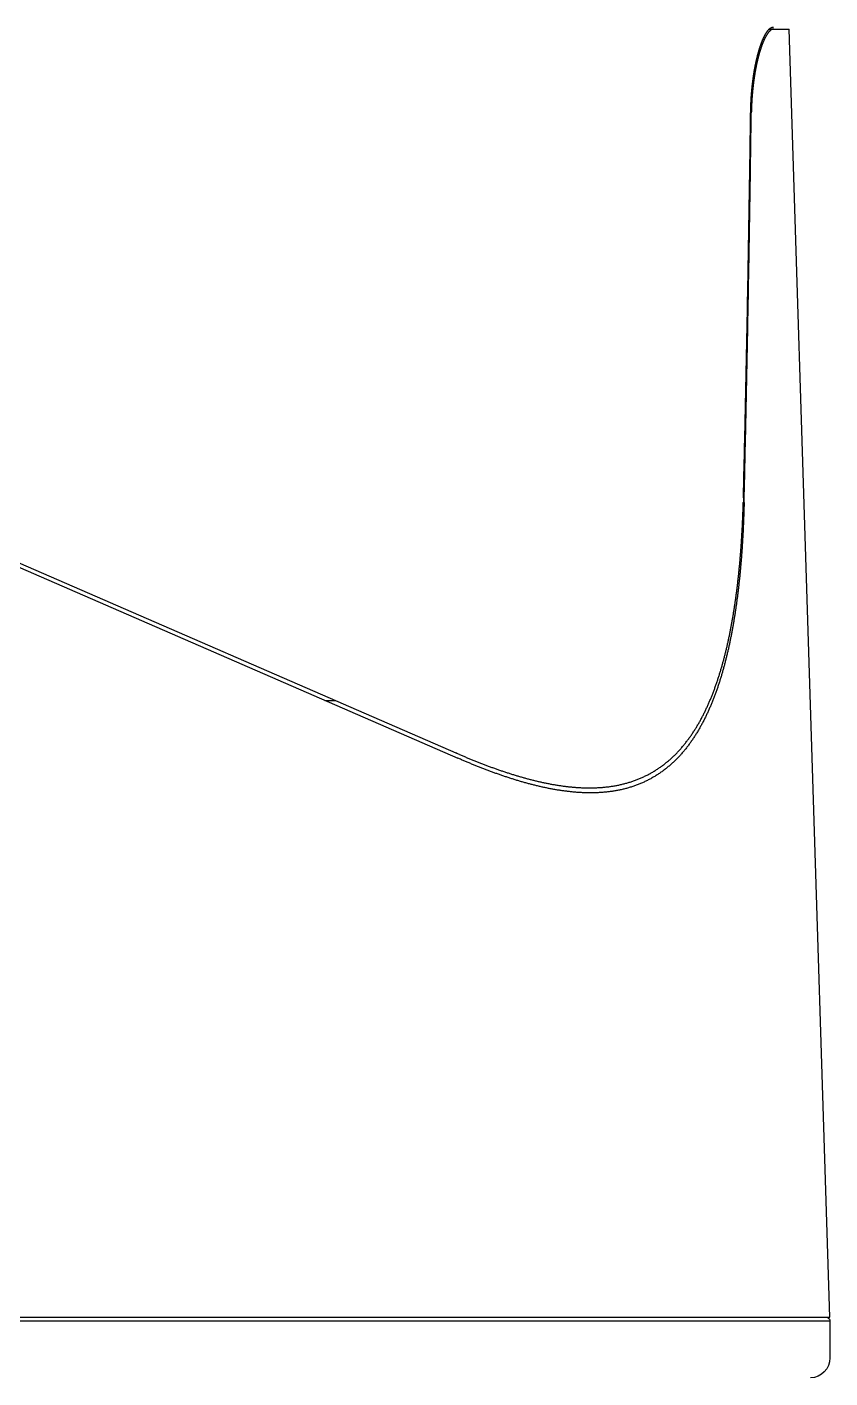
# Model space of a CAD drawing. Header units: millimetres. Extents: x 0 to 3800, y -67 to 2530.
# Drawn here: x 2339.8 to 2380.7, y 939.5 to 1008.4 of the extents above; entities that cross this region are included whole.
import ezdxf

# ---------------------------------------------------------------- set-up
doc = ezdxf.new("R2010")
doc.units = ezdxf.units.MM
doc.layers.add('내부선 및 부속', color=4, linetype='Continuous')

msp = doc.modelspace()

# ---------------------------------------------------------------- linework, layer by layer
at = {"layer": '내부선 및 부속', "linetype": 'Continuous'}
for p, q in [((2377.625, 1008.291), (2378.639, 1008.291)), ((2380.718, 942.59), (2378.639, 1008.291)), ((2376.672, 1003.906), (2376.704, 1003.906)), ((2290.216, 1002.223), (2361.741, 971.102)), ((2290.223, 1002.444), (2361.641, 971.369)), ((2376.293, 984.167), (2376.338, 984.147)), ((2354.959, 974.053), (2355.473, 974.053)), ((2288.329, 942.59), (2380.718, 942.59)), ((2380.718, 942.385), (2288.329, 942.385)), ((2380.718, 942.385), (2380.718, 940.52)), ((2380.718, 942.385), (2380.718, 940.52))]:
    msp.add_line(p, q, dxfattribs=at)
at = {"layer": '내부선 및 부속', "linetype": 'Continuous', "flags": 128}
for points in [[(2376.672, 1004.009), (2376.672, 1004.025), (2376.673, 1004.04), (2376.673, 1004.056), (2376.673, 1004.071), (2376.673, 1004.087), (2376.674, 1004.102), (2376.674, 1004.117), (2376.674, 1004.133), (2376.675, 1004.148), (2376.675, 1004.164), (2376.675, 1004.179), (2376.676, 1004.195), (2376.676, 1004.21), (2376.677, 1004.226), (2376.677, 1004.241), (2376.678, 1004.257), (2376.678, 1004.272), (2376.678, 1004.288), (2376.679, 1004.303), (2376.679, 1004.319), (2376.68, 1004.334), (2376.681, 1004.349), (2376.681, 1004.365), (2376.682, 1004.38), (2376.682, 1004.396), (2376.683, 1004.411), (2376.684, 1004.427), (2376.684, 1004.442), (2376.685, 1004.458), (2376.685, 1004.473), (2376.686, 1004.489), (2376.687, 1004.504), (2376.688, 1004.52), (2376.688, 1004.535), (2376.689, 1004.55), (2376.69, 1004.566), (2376.691, 1004.581), (2376.691, 1004.597), (2376.692, 1004.612), (2376.693, 1004.628), (2376.694, 1004.643), (2376.695, 1004.659), (2376.696, 1004.674), (2376.697, 1004.69), (2376.697, 1004.705), (2376.698, 1004.72), (2376.699, 1004.736), (2376.7, 1004.751), (2376.701, 1004.767), (2376.702, 1004.782), (2376.703, 1004.798), (2376.704, 1004.813), (2376.705, 1004.829), (2376.706, 1004.844), (2376.708, 1004.859), (2376.709, 1004.875), (2376.71, 1004.89), (2376.711, 1004.906), (2376.712, 1004.921), (2376.713, 1004.937), (2376.714, 1004.952), (2376.715, 1004.968), (2376.717, 1004.983), (2376.718, 1004.998), (2376.719, 1005.014), (2376.72, 1005.029), (2376.722, 1005.045), (2376.723, 1005.06), (2376.724, 1005.076), (2376.726, 1005.091), (2376.727, 1005.106), (2376.728, 1005.122), (2376.73, 1005.137), (2376.731, 1005.153), (2376.732, 1005.168), (2376.734, 1005.183), (2376.735, 1005.199), (2376.737, 1005.214), (2376.738, 1005.23), (2376.74, 1005.245), (2376.741, 1005.261), (2376.743, 1005.276), (2376.744, 1005.291), (2376.746, 1005.307), (2376.747, 1005.322), (2376.749, 1005.338), (2376.751, 1005.353), (2376.752, 1005.368), (2376.754, 1005.384), (2376.756, 1005.399), (2376.757, 1005.415), (2376.759, 1005.43), (2376.761, 1005.445), (2376.762, 1005.461), (2376.764, 1005.476), (2376.766, 1005.491), (2376.768, 1005.507), (2376.769, 1005.522), (2376.771, 1005.538), (2376.773, 1005.553), (2376.773, 1005.553), (2376.775, 1005.568), (2376.777, 1005.584), (2376.779, 1005.599), (2376.781, 1005.614), (2376.783, 1005.63), (2376.785, 1005.645), (2376.786, 1005.661), (2376.788, 1005.676), (2376.79, 1005.691), (2376.792, 1005.707), (2376.794, 1005.722), (2376.797, 1005.737), (2376.799, 1005.753), (2376.801, 1005.768), (2376.803, 1005.783), (2376.805, 1005.799), (2376.807, 1005.814), (2376.809, 1005.829), (2376.811, 1005.845), (2376.814, 1005.86), (2376.816, 1005.875), (2376.818, 1005.891), (2376.82, 1005.906), (2376.823, 1005.921), (2376.825, 1005.937), (2376.827, 1005.952), (2376.83, 1005.967), (2376.832, 1005.983), (2376.834, 1005.998), (2376.837, 1006.013), (2376.839, 1006.028), (2376.842, 1006.044), (2376.844, 1006.059), (2376.847, 1006.074), (2376.849, 1006.09), (2376.852, 1006.105), (2376.854, 1006.12), (2376.857, 1006.135), (2376.859, 1006.151), (2376.862, 1006.166), (2376.865, 1006.181), (2376.867, 1006.196), (2376.87, 1006.212), (2376.873, 1006.227), (2376.875, 1006.242), (2376.878, 1006.257), (2376.881, 1006.273), (2376.884, 1006.288), (2376.886, 1006.303), (2376.889, 1006.318), (2376.892, 1006.333), (2376.895, 1006.349), (2376.898, 1006.364), (2376.901, 1006.379), (2376.904, 1006.394), (2376.907, 1006.409), (2376.91, 1006.425), (2376.913, 1006.44), (2376.916, 1006.455), (2376.919, 1006.47), (2376.922, 1006.485), (2376.925, 1006.501), (2376.928, 1006.516), (2376.931, 1006.531), (2376.934, 1006.546), (2376.938, 1006.561), (2376.941, 1006.576), (2376.944, 1006.591), (2376.947, 1006.607), (2376.951, 1006.622), (2376.954, 1006.637), (2376.957, 1006.652), (2376.961, 1006.667), (2376.964, 1006.682), (2376.967, 1006.697), (2376.971, 1006.712), (2376.974, 1006.727), (2376.978, 1006.742), (2376.981, 1006.757), (2376.985, 1006.773), (2376.988, 1006.788), (2376.992, 1006.803), (2376.996, 1006.818), (2376.999, 1006.833), (2377.003, 1006.848), (2377.007, 1006.863), (2377.01, 1006.878), (2377.014, 1006.893), (2377.018, 1006.908), (2377.022, 1006.923), (2377.026, 1006.938), (2377.029, 1006.953), (2377.033, 1006.968), (2377.037, 1006.983), (2377.041, 1006.998), (2377.045, 1007.013), (2377.049, 1007.028), (2377.053, 1007.043), (2377.057, 1007.057), (2377.061, 1007.072), (2377.061, 1007.072), (2377.065, 1007.087), (2377.07, 1007.102), (2377.074, 1007.117), (2377.078, 1007.132), (2377.082, 1007.147), (2377.087, 1007.162), (2377.091, 1007.177), (2377.095, 1007.191), (2377.1, 1007.206), (2377.104, 1007.221), (2377.108, 1007.236), (2377.113, 1007.251), (2377.118, 1007.266), (2377.122, 1007.28), (2377.127, 1007.295), (2377.131, 1007.31), (2377.136, 1007.325), (2377.141, 1007.339), (2377.145, 1007.354), (2377.15, 1007.369), (2377.155, 1007.384), (2377.16, 1007.398), (2377.165, 1007.413), (2377.17, 1007.428), (2377.175, 1007.442), (2377.18, 1007.457), (2377.185, 1007.472), (2377.19, 1007.486), (2377.195, 1007.501), (2377.2, 1007.515), (2377.206, 1007.53), (2377.211, 1007.544), (2377.216, 1007.559), (2377.222, 1007.573), (2377.227, 1007.588), (2377.232, 1007.602), (2377.238, 1007.617), (2377.244, 1007.631), (2377.249, 1007.646), (2377.255, 1007.66), (2377.261, 1007.674), (2377.267, 1007.689), (2377.272, 1007.703), (2377.278, 1007.717), (2377.284, 1007.732), (2377.29, 1007.746), (2377.296, 1007.76), (2377.302, 1007.774), (2377.309, 1007.789), (2377.315, 1007.803), (2377.321, 1007.817), (2377.328, 1007.831), (2377.334, 1007.845), (2377.341, 1007.859), (2377.347, 1007.873), (2377.354, 1007.887), (2377.361, 1007.901), (2377.368, 1007.915), (2377.375, 1007.929), (2377.382, 1007.942), (2377.389, 1007.956), (2377.396, 1007.97), (2377.403, 1007.983), (2377.411, 1007.997), (2377.418, 1008.011), (2377.426, 1008.024), (2377.433, 1008.038), (2377.441, 1008.051), (2377.449, 1008.064), (2377.457, 1008.078), (2377.465, 1008.091), (2377.474, 1008.104), (2377.482, 1008.117), (2377.49, 1008.13), (2377.499, 1008.143), (2377.508, 1008.156), (2377.517, 1008.169), (2377.526, 1008.181), (2377.535, 1008.194), (2377.545, 1008.206), (2377.555, 1008.218), (2377.564, 1008.23), (2377.574, 1008.242), (2377.585, 1008.253), (2377.595, 1008.265), (2377.606, 1008.276), (2377.617, 1008.287), (2377.617, 1008.287)], [(2377.64, 1008.184), (2377.629, 1008.173), (2377.619, 1008.162), (2377.608, 1008.151), (2377.598, 1008.14), (2377.589, 1008.128), (2377.579, 1008.117), (2377.57, 1008.105), (2377.56, 1008.093), (2377.551, 1008.081), (2377.542, 1008.068), (2377.534, 1008.056), (2377.525, 1008.044), (2377.517, 1008.031), (2377.508, 1008.018), (2377.5, 1008.005), (2377.492, 1007.993), (2377.484, 1007.98), (2377.476, 1007.967), (2377.469, 1007.954), (2377.461, 1007.94), (2377.454, 1007.927), (2377.446, 1007.914), (2377.439, 1007.901), (2377.432, 1007.888), (2377.424, 1007.874), (2377.417, 1007.861), (2377.411, 1007.847), (2377.404, 1007.834), (2377.397, 1007.82), (2377.39, 1007.807), (2377.384, 1007.793), (2377.377, 1007.78), (2377.371, 1007.766), (2377.364, 1007.752), (2377.358, 1007.739), (2377.352, 1007.725), (2377.345, 1007.711), (2377.339, 1007.697), (2377.333, 1007.683), (2377.327, 1007.67), (2377.321, 1007.656), (2377.315, 1007.642), (2377.31, 1007.628), (2377.304, 1007.614), (2377.298, 1007.6), (2377.292, 1007.586), (2377.287, 1007.572), (2377.281, 1007.558), (2377.276, 1007.544), (2377.27, 1007.53), (2377.265, 1007.516), (2377.26, 1007.502), (2377.254, 1007.487), (2377.249, 1007.473), (2377.244, 1007.459), (2377.239, 1007.445), (2377.233, 1007.431), (2377.228, 1007.416), (2377.223, 1007.402), (2377.218, 1007.388), (2377.213, 1007.374), (2377.208, 1007.359), (2377.203, 1007.345), (2377.199, 1007.331), (2377.194, 1007.316), (2377.189, 1007.302), (2377.184, 1007.288), (2377.18, 1007.273), (2377.175, 1007.259), (2377.17, 1007.245), (2377.166, 1007.23), (2377.161, 1007.216), (2377.157, 1007.201), (2377.152, 1007.187), (2377.148, 1007.172), (2377.143, 1007.158), (2377.139, 1007.144), (2377.135, 1007.129), (2377.13, 1007.115), (2377.126, 1007.1), (2377.122, 1007.086), (2377.118, 1007.071), (2377.114, 1007.057), (2377.109, 1007.042), (2377.105, 1007.027), (2377.101, 1007.013), (2377.097, 1006.998), (2377.093, 1006.984), (2377.089, 1006.969), (2377.085, 1006.955), (2377.081, 1006.94), (2377.077, 1006.926), (2377.073, 1006.911), (2377.07, 1006.896), (2377.066, 1006.882), (2377.062, 1006.867), (2377.058, 1006.852), (2377.054, 1006.838), (2377.051, 1006.823), (2377.047, 1006.809), (2377.047, 1006.809), (2377.043, 1006.794), (2377.04, 1006.779), (2377.036, 1006.765), (2377.033, 1006.75), (2377.029, 1006.735), (2377.025, 1006.72), (2377.022, 1006.706), (2377.018, 1006.691), (2377.015, 1006.676), (2377.012, 1006.662), (2377.008, 1006.647), (2377.005, 1006.632), (2377.001, 1006.618), (2376.998, 1006.603), (2376.995, 1006.588), (2376.991, 1006.573), (2376.988, 1006.559), (2376.985, 1006.544), (2376.982, 1006.529), (2376.978, 1006.514), (2376.975, 1006.499), (2376.972, 1006.485), (2376.969, 1006.47), (2376.966, 1006.455), (2376.963, 1006.44), (2376.96, 1006.426), (2376.957, 1006.411), (2376.954, 1006.396), (2376.951, 1006.381), (2376.948, 1006.366), (2376.945, 1006.352), (2376.942, 1006.337), (2376.939, 1006.322), (2376.936, 1006.307), (2376.933, 1006.292), (2376.93, 1006.277), (2376.927, 1006.263), (2376.925, 1006.248), (2376.922, 1006.233), (2376.919, 1006.218), (2376.916, 1006.203), (2376.914, 1006.188), (2376.911, 1006.173), (2376.908, 1006.159), (2376.906, 1006.144), (2376.903, 1006.129), (2376.9, 1006.114), (2376.898, 1006.099), (2376.895, 1006.084), (2376.893, 1006.069), (2376.89, 1006.054), (2376.888, 1006.039), (2376.885, 1006.024), (2376.883, 1006.01), (2376.88, 1005.995), (2376.878, 1005.98), (2376.875, 1005.965), (2376.873, 1005.95), (2376.871, 1005.935), (2376.868, 1005.92), (2376.866, 1005.905), (2376.864, 1005.89), (2376.861, 1005.875), (2376.859, 1005.86), (2376.857, 1005.845), (2376.855, 1005.83), (2376.852, 1005.815), (2376.85, 1005.8), (2376.848, 1005.785), (2376.846, 1005.771), (2376.844, 1005.756), (2376.841, 1005.741), (2376.839, 1005.726), (2376.837, 1005.711), (2376.835, 1005.696), (2376.833, 1005.681), (2376.831, 1005.666), (2376.829, 1005.651), (2376.827, 1005.636), (2376.825, 1005.621), (2376.823, 1005.606), (2376.821, 1005.591), (2376.819, 1005.576), (2376.817, 1005.561), (2376.815, 1005.546), (2376.814, 1005.531), (2376.812, 1005.516), (2376.81, 1005.501), (2376.808, 1005.486), (2376.806, 1005.471), (2376.804, 1005.456), (2376.803, 1005.441), (2376.801, 1005.426), (2376.799, 1005.411), (2376.797, 1005.396), (2376.796, 1005.381), (2376.794, 1005.366), (2376.792, 1005.351), (2376.791, 1005.336), (2376.789, 1005.321), (2376.789, 1005.321), (2376.787, 1005.306), (2376.786, 1005.291), (2376.784, 1005.276), (2376.782, 1005.26), (2376.781, 1005.245), (2376.779, 1005.23), (2376.778, 1005.215), (2376.776, 1005.2), (2376.775, 1005.185), (2376.773, 1005.17), (2376.772, 1005.155), (2376.77, 1005.14), (2376.769, 1005.125), (2376.768, 1005.11), (2376.766, 1005.095), (2376.765, 1005.08), (2376.763, 1005.065), (2376.762, 1005.05), (2376.761, 1005.035), (2376.759, 1005.02), (2376.758, 1005.005), (2376.757, 1004.99), (2376.755, 1004.975), (2376.754, 1004.96), (2376.753, 1004.944), (2376.752, 1004.929), (2376.75, 1004.914), (2376.749, 1004.899), (2376.748, 1004.884), (2376.747, 1004.869), (2376.746, 1004.854), (2376.745, 1004.839), (2376.744, 1004.824), (2376.742, 1004.809), (2376.741, 1004.794), (2376.74, 1004.779), (2376.739, 1004.764), (2376.738, 1004.749), (2376.737, 1004.734), (2376.736, 1004.718), (2376.735, 1004.703), (2376.734, 1004.688), (2376.733, 1004.673), (2376.732, 1004.658), (2376.731, 1004.643), (2376.73, 1004.628), (2376.729, 1004.613), (2376.729, 1004.598), (2376.728, 1004.583), (2376.727, 1004.568), (2376.726, 1004.553), (2376.725, 1004.537), (2376.724, 1004.522), (2376.724, 1004.507), (2376.723, 1004.492), (2376.722, 1004.477), (2376.721, 1004.462), (2376.72, 1004.447), (2376.72, 1004.432), (2376.719, 1004.417), (2376.718, 1004.402), (2376.718, 1004.387), (2376.717, 1004.371), (2376.716, 1004.356), (2376.716, 1004.341), (2376.715, 1004.326), (2376.714, 1004.311), (2376.714, 1004.296), (2376.713, 1004.281), (2376.713, 1004.266), (2376.712, 1004.251), (2376.712, 1004.236), (2376.711, 1004.22), (2376.711, 1004.205), (2376.71, 1004.19), (2376.71, 1004.175), (2376.709, 1004.16), (2376.709, 1004.145), (2376.708, 1004.13), (2376.708, 1004.115), (2376.708, 1004.1), (2376.707, 1004.085), (2376.707, 1004.07), (2376.706, 1004.054), (2376.706, 1004.039), (2376.706, 1004.024), (2376.705, 1004.009), (2376.705, 1004.009)], [(2377.617, 1008.287), (2377.618, 1008.288), (2377.619, 1008.288), (2377.62, 1008.289), (2377.621, 1008.29), (2377.622, 1008.291), (2377.623, 1008.292), (2377.624, 1008.293), (2377.625, 1008.294), (2377.626, 1008.295), (2377.627, 1008.296), (2377.628, 1008.297), (2377.629, 1008.298), (2377.63, 1008.299), (2377.631, 1008.3), (2377.632, 1008.301), (2377.633, 1008.302), (2377.634, 1008.302), (2377.635, 1008.303), (2377.636, 1008.304), (2377.637, 1008.305), (2377.638, 1008.306), (2377.639, 1008.307), (2377.64, 1008.308), (2377.641, 1008.309), (2377.642, 1008.31), (2377.643, 1008.311), (2377.644, 1008.311), (2377.645, 1008.312), (2377.646, 1008.313), (2377.647, 1008.314), (2377.648, 1008.315), (2377.649, 1008.316), (2377.65, 1008.317), (2377.651, 1008.318), (2377.652, 1008.319), (2377.653, 1008.319), (2377.655, 1008.32), (2377.656, 1008.321), (2377.657, 1008.322), (2377.658, 1008.323), (2377.659, 1008.324), (2377.66, 1008.325), (2377.661, 1008.325), (2377.662, 1008.326), (2377.663, 1008.327), (2377.664, 1008.328), (2377.665, 1008.329), (2377.666, 1008.33), (2377.667, 1008.33), (2377.669, 1008.331), (2377.67, 1008.332), (2377.671, 1008.333), (2377.672, 1008.334), (2377.673, 1008.335), (2377.674, 1008.335), (2377.675, 1008.336), (2377.676, 1008.337), (2377.678, 1008.338), (2377.679, 1008.339), (2377.68, 1008.339), (2377.681, 1008.34), (2377.682, 1008.341), (2377.683, 1008.342), (2377.684, 1008.343), (2377.686, 1008.343), (2377.687, 1008.344), (2377.688, 1008.345), (2377.689, 1008.346), (2377.69, 1008.346), (2377.691, 1008.347), (2377.692, 1008.348), (2377.694, 1008.349), (2377.695, 1008.349), (2377.696, 1008.35), (2377.697, 1008.351), (2377.698, 1008.352), (2377.7, 1008.352), (2377.701, 1008.353), (2377.702, 1008.354), (2377.703, 1008.355), (2377.704, 1008.355), (2377.706, 1008.356), (2377.707, 1008.357), (2377.708, 1008.357), (2377.709, 1008.358), (2377.71, 1008.359), (2377.712, 1008.36), (2377.713, 1008.36), (2377.714, 1008.361), (2377.715, 1008.362), (2377.716, 1008.362), (2377.718, 1008.363), (2377.719, 1008.364), (2377.72, 1008.364), (2377.721, 1008.365), (2377.723, 1008.365), (2377.724, 1008.366), (2377.725, 1008.367), (2377.726, 1008.367), (2377.728, 1008.368), (2377.728, 1008.368), (2377.729, 1008.369), (2377.73, 1008.369), (2377.731, 1008.37), (2377.733, 1008.37), (2377.734, 1008.371), (2377.735, 1008.372), (2377.736, 1008.372), (2377.738, 1008.373), (2377.739, 1008.373), (2377.74, 1008.374), (2377.741, 1008.374), (2377.743, 1008.375), (2377.744, 1008.375), (2377.745, 1008.376), (2377.746, 1008.376), (2377.748, 1008.377), (2377.749, 1008.377), (2377.75, 1008.378), (2377.752, 1008.378), (2377.753, 1008.379), (2377.754, 1008.379), (2377.755, 1008.38), (2377.757, 1008.38), (2377.758, 1008.381), (2377.759, 1008.381), (2377.761, 1008.382), (2377.762, 1008.382), (2377.763, 1008.383), (2377.765, 1008.383), (2377.766, 1008.383), (2377.767, 1008.384), (2377.769, 1008.384), (2377.77, 1008.385), (2377.771, 1008.385), (2377.772, 1008.385), (2377.774, 1008.386), (2377.775, 1008.386), (2377.776, 1008.387), (2377.778, 1008.387), (2377.779, 1008.387), (2377.78, 1008.388), (2377.782, 1008.388), (2377.783, 1008.388), (2377.784, 1008.388), (2377.786, 1008.389), (2377.787, 1008.389), (2377.788, 1008.389), (2377.79, 1008.39), (2377.791, 1008.39), (2377.792, 1008.39), (2377.794, 1008.39), (2377.795, 1008.391), (2377.796, 1008.391), (2377.798, 1008.391), (2377.799, 1008.391), (2377.801, 1008.391), (2377.802, 1008.392), (2377.803, 1008.392), (2377.805, 1008.392), (2377.805, 1008.392)], [(2377.849, 1008.291), (2377.848, 1008.291), (2377.846, 1008.291), (2377.845, 1008.291), (2377.843, 1008.291), (2377.842, 1008.291), (2377.84, 1008.291), (2377.839, 1008.291), (2377.837, 1008.29), (2377.836, 1008.29), (2377.834, 1008.29), (2377.833, 1008.29), (2377.831, 1008.29), (2377.83, 1008.29), (2377.828, 1008.29), (2377.827, 1008.289), (2377.825, 1008.289), (2377.824, 1008.289), (2377.822, 1008.289), (2377.821, 1008.289), (2377.819, 1008.288), (2377.818, 1008.288), (2377.816, 1008.288), (2377.815, 1008.288), (2377.813, 1008.287), (2377.812, 1008.287), (2377.81, 1008.287), (2377.809, 1008.287), (2377.807, 1008.286), (2377.806, 1008.286), (2377.804, 1008.286), (2377.803, 1008.285), (2377.801, 1008.285), (2377.8, 1008.285), (2377.798, 1008.284), (2377.797, 1008.284), (2377.796, 1008.283), (2377.794, 1008.283), (2377.793, 1008.283), (2377.791, 1008.282), (2377.79, 1008.282), (2377.788, 1008.281), (2377.787, 1008.281), (2377.785, 1008.28), (2377.784, 1008.28), (2377.783, 1008.279), (2377.781, 1008.279), (2377.78, 1008.279), (2377.778, 1008.278), (2377.777, 1008.278), (2377.775, 1008.277), (2377.774, 1008.276), (2377.773, 1008.276), (2377.771, 1008.275), (2377.77, 1008.275), (2377.768, 1008.274), (2377.767, 1008.274), (2377.766, 1008.273), (2377.764, 1008.273), (2377.763, 1008.272), (2377.762, 1008.271), (2377.76, 1008.271), (2377.759, 1008.27), (2377.757, 1008.27), (2377.756, 1008.269), (2377.755, 1008.268), (2377.753, 1008.268), (2377.752, 1008.267), (2377.751, 1008.266), (2377.749, 1008.266), (2377.748, 1008.265), (2377.746, 1008.264), (2377.745, 1008.264), (2377.744, 1008.263), (2377.742, 1008.262), (2377.741, 1008.261), (2377.74, 1008.261), (2377.738, 1008.26), (2377.737, 1008.259), (2377.736, 1008.259), (2377.734, 1008.258), (2377.733, 1008.257), (2377.732, 1008.256), (2377.73, 1008.256), (2377.729, 1008.255), (2377.728, 1008.254), (2377.727, 1008.253), (2377.725, 1008.252), (2377.724, 1008.252), (2377.723, 1008.251), (2377.721, 1008.25), (2377.72, 1008.249), (2377.719, 1008.248), (2377.717, 1008.248), (2377.716, 1008.247), (2377.715, 1008.246), (2377.714, 1008.245), (2377.712, 1008.244), (2377.711, 1008.243), (2377.71, 1008.243), (2377.709, 1008.242), (2377.709, 1008.242), (2377.707, 1008.241), (2377.706, 1008.24), (2377.705, 1008.239), (2377.704, 1008.238), (2377.702, 1008.237), (2377.701, 1008.236), (2377.7, 1008.236), (2377.699, 1008.235), (2377.697, 1008.234), (2377.696, 1008.233), (2377.695, 1008.232), (2377.694, 1008.231), (2377.692, 1008.23), (2377.691, 1008.229), (2377.69, 1008.228), (2377.689, 1008.227), (2377.688, 1008.226), (2377.686, 1008.225), (2377.685, 1008.224), (2377.684, 1008.223), (2377.683, 1008.223), (2377.682, 1008.222), (2377.68, 1008.221), (2377.679, 1008.22), (2377.678, 1008.219), (2377.677, 1008.218), (2377.676, 1008.217), (2377.674, 1008.216), (2377.673, 1008.215), (2377.672, 1008.214), (2377.671, 1008.213), (2377.67, 1008.212), (2377.669, 1008.211), (2377.667, 1008.21), (2377.666, 1008.209), (2377.665, 1008.208), (2377.664, 1008.207), (2377.663, 1008.206), (2377.662, 1008.205), (2377.661, 1008.204), (2377.659, 1008.203), (2377.658, 1008.202), (2377.657, 1008.201), (2377.656, 1008.2), (2377.655, 1008.199), (2377.654, 1008.198), (2377.653, 1008.197), (2377.652, 1008.195), (2377.651, 1008.194), (2377.649, 1008.193), (2377.648, 1008.192), (2377.647, 1008.191), (2377.646, 1008.19), (2377.645, 1008.189), (2377.644, 1008.188), (2377.643, 1008.187), (2377.642, 1008.186), (2377.641, 1008.185), (2377.64, 1008.184), (2377.64, 1008.184)], [(2376.303, 984.386), (2376.308, 984.594), (2376.313, 984.802), (2376.318, 985.01), (2376.323, 985.218), (2376.327, 985.426), (2376.332, 985.633), (2376.337, 985.841), (2376.342, 986.049), (2376.347, 986.257), (2376.351, 986.464), (2376.356, 986.672), (2376.361, 986.879), (2376.365, 987.087), (2376.37, 987.295), (2376.375, 987.502), (2376.379, 987.71), (2376.384, 987.917), (2376.388, 988.125), (2376.393, 988.332), (2376.397, 988.539), (2376.402, 988.747), (2376.406, 988.954), (2376.411, 989.162), (2376.415, 989.369), (2376.419, 989.576), (2376.424, 989.783), (2376.428, 989.991), (2376.432, 990.198), (2376.437, 990.405), (2376.441, 990.612), (2376.445, 990.819), (2376.45, 991.026), (2376.454, 991.233), (2376.458, 991.44), (2376.462, 991.647), (2376.466, 991.854), (2376.47, 992.061), (2376.474, 992.268), (2376.479, 992.475), (2376.483, 992.682), (2376.487, 992.889), (2376.491, 993.096), (2376.495, 993.302), (2376.499, 993.509), (2376.503, 993.716), (2376.507, 993.922), (2376.51, 994.129), (2376.514, 994.336), (2376.518, 994.542), (2376.522, 994.749), (2376.526, 994.955), (2376.53, 995.162), (2376.533, 995.368), (2376.537, 995.575), (2376.541, 995.781), (2376.545, 995.987), (2376.548, 996.194), (2376.552, 996.4), (2376.556, 996.606), (2376.559, 996.813), (2376.563, 997.019), (2376.566, 997.225), (2376.57, 997.431), (2376.573, 997.637), (2376.577, 997.843), (2376.58, 998.049), (2376.584, 998.255), (2376.587, 998.461), (2376.591, 998.667), (2376.594, 998.873), (2376.598, 999.079), (2376.601, 999.285), (2376.604, 999.491), (2376.608, 999.696), (2376.611, 999.902), (2376.614, 1000.108), (2376.617, 1000.313), (2376.621, 1000.519), (2376.624, 1000.725), (2376.627, 1000.93), (2376.63, 1001.136), (2376.633, 1001.341), (2376.636, 1001.547), (2376.639, 1001.752), (2376.643, 1001.957), (2376.646, 1002.163), (2376.649, 1002.368), (2376.652, 1002.573), (2376.655, 1002.779), (2376.658, 1002.984), (2376.661, 1003.189), (2376.663, 1003.394), (2376.666, 1003.599), (2376.669, 1003.804), (2376.672, 1004.009)], [(2376.338, 984.147), (2376.343, 984.357), (2376.348, 984.566), (2376.353, 984.775), (2376.357, 984.985), (2376.362, 985.194), (2376.367, 985.403), (2376.372, 985.612), (2376.376, 985.822), (2376.381, 986.031), (2376.386, 986.24), (2376.391, 986.449), (2376.395, 986.658), (2376.4, 986.867), (2376.404, 987.076), (2376.409, 987.285), (2376.414, 987.494), (2376.418, 987.703), (2376.423, 987.912), (2376.427, 988.121), (2376.432, 988.33), (2376.436, 988.539), (2376.441, 988.747), (2376.445, 988.956), (2376.449, 989.165), (2376.454, 989.374), (2376.458, 989.582), (2376.462, 989.791), (2376.467, 990), (2376.471, 990.208), (2376.475, 990.417), (2376.479, 990.625), (2376.484, 990.834), (2376.488, 991.043), (2376.492, 991.251), (2376.496, 991.459), (2376.5, 991.668), (2376.504, 991.876), (2376.508, 992.085), (2376.512, 992.293), (2376.516, 992.501), (2376.52, 992.709), (2376.524, 992.918), (2376.528, 993.126), (2376.532, 993.334), (2376.536, 993.542), (2376.54, 993.75), (2376.544, 993.958), (2376.548, 994.166), (2376.552, 994.375), (2376.555, 994.582), (2376.559, 994.79), (2376.563, 994.998), (2376.567, 995.206), (2376.57, 995.414), (2376.574, 995.622), (2376.578, 995.83), (2376.581, 996.037), (2376.585, 996.245), (2376.589, 996.453), (2376.592, 996.661), (2376.596, 996.868), (2376.599, 997.076), (2376.603, 997.283), (2376.606, 997.491), (2376.61, 997.698), (2376.613, 997.906), (2376.617, 998.113), (2376.62, 998.321), (2376.624, 998.528), (2376.627, 998.735), (2376.63, 998.943), (2376.634, 999.15), (2376.637, 999.357), (2376.64, 999.564), (2376.643, 999.771), (2376.647, 999.978), (2376.65, 1000.186), (2376.653, 1000.393), (2376.656, 1000.6), (2376.659, 1000.807), (2376.662, 1001.013), (2376.665, 1001.22), (2376.669, 1001.427), (2376.672, 1001.634), (2376.675, 1001.841), (2376.678, 1002.048), (2376.681, 1002.254), (2376.684, 1002.461), (2376.687, 1002.668), (2376.689, 1002.874), (2376.692, 1003.081), (2376.695, 1003.287), (2376.698, 1003.494), (2376.701, 1003.7), (2376.704, 1003.907)], [(2376.338, 984.147), (2376.337, 984.1), (2376.336, 984.053), (2376.334, 984.006), (2376.333, 983.958), (2376.332, 983.911), (2376.331, 983.864), (2376.329, 983.816), (2376.328, 983.769), (2376.326, 983.722), (2376.325, 983.675), (2376.323, 983.627), (2376.322, 983.58), (2376.32, 983.533), (2376.319, 983.486), (2376.317, 983.438), (2376.315, 983.391), (2376.313, 983.344), (2376.312, 983.296), (2376.31, 983.249), (2376.308, 983.202), (2376.306, 983.155), (2376.304, 983.107), (2376.302, 983.06), (2376.3, 983.013), (2376.298, 982.966), (2376.296, 982.918), (2376.294, 982.871), (2376.291, 982.824), (2376.289, 982.777), (2376.287, 982.729), (2376.285, 982.682), (2376.282, 982.635), (2376.28, 982.588), (2376.277, 982.54), (2376.275, 982.493), (2376.272, 982.446), (2376.27, 982.399), (2376.267, 982.351), (2376.264, 982.304), (2376.261, 982.257), (2376.259, 982.21), (2376.256, 982.163), (2376.253, 982.115), (2376.25, 982.068), (2376.247, 982.021), (2376.244, 981.974), (2376.241, 981.926), (2376.238, 981.879), (2376.235, 981.832), (2376.231, 981.785), (2376.228, 981.738), (2376.225, 981.691), (2376.222, 981.643), (2376.218, 981.596), (2376.215, 981.549), (2376.211, 981.502), (2376.208, 981.455), (2376.204, 981.407), (2376.2, 981.36), (2376.197, 981.313), (2376.193, 981.266), (2376.189, 981.219), (2376.185, 981.172), (2376.181, 981.125), (2376.178, 981.077), (2376.174, 981.03), (2376.169, 980.983), (2376.165, 980.936), (2376.161, 980.889), (2376.157, 980.842), (2376.153, 980.795), (2376.148, 980.748), (2376.144, 980.7), (2376.14, 980.653), (2376.135, 980.606), (2376.131, 980.559), (2376.126, 980.512), (2376.121, 980.465), (2376.117, 980.418), (2376.112, 980.371), (2376.107, 980.324), (2376.102, 980.277), (2376.098, 980.23), (2376.093, 980.183), (2376.088, 980.136), (2376.083, 980.089), (2376.077, 980.042), (2376.072, 979.995), (2376.067, 979.948), (2376.062, 979.901), (2376.056, 979.854), (2376.051, 979.807), (2376.046, 979.76), (2376.04, 979.713), (2376.034, 979.666), (2376.029, 979.619), (2376.023, 979.572), (2376.017, 979.525), (2376.012, 979.478), (2376.006, 979.431), (2376.006, 979.431), (2376, 979.384), (2375.994, 979.337), (2375.988, 979.29), (2375.982, 979.243), (2375.975, 979.197), (2375.969, 979.15), (2375.963, 979.103), (2375.956, 979.056), (2375.95, 979.009), (2375.943, 978.962), (2375.937, 978.915), (2375.93, 978.869), (2375.923, 978.822), (2375.917, 978.775), (2375.91, 978.728), (2375.903, 978.681), (2375.896, 978.635), (2375.889, 978.588), (2375.882, 978.541), (2375.875, 978.494), (2375.867, 978.448), (2375.86, 978.401), (2375.853, 978.354), (2375.845, 978.308), (2375.838, 978.261), (2375.83, 978.214), (2375.822, 978.168), (2375.814, 978.121), (2375.807, 978.074), (2375.799, 978.028), (2375.791, 977.981), (2375.783, 977.934), (2375.775, 977.888), (2375.766, 977.841), (2375.758, 977.795), (2375.75, 977.748), (2375.741, 977.702), (2375.733, 977.655), (2375.724, 977.609), (2375.715, 977.562), (2375.707, 977.516), (2375.698, 977.469), (2375.689, 977.423), (2375.68, 977.376), (2375.671, 977.33), (2375.661, 977.283), (2375.652, 977.237), (2375.643, 977.191), (2375.633, 977.144), (2375.624, 977.098), (2375.614, 977.052), (2375.605, 977.005), (2375.595, 976.959), (2375.585, 976.913), (2375.575, 976.867), (2375.565, 976.82), (2375.555, 976.774), (2375.544, 976.728), (2375.534, 976.682), (2375.524, 976.636), (2375.513, 976.59), (2375.502, 976.544), (2375.492, 976.498), (2375.481, 976.452), (2375.47, 976.405), (2375.459, 976.359), (2375.448, 976.314), (2375.436, 976.268), (2375.425, 976.222), (2375.414, 976.176), (2375.402, 976.13), (2375.391, 976.084), (2375.379, 976.038), (2375.367, 975.992), (2375.355, 975.947), (2375.343, 975.901), (2375.331, 975.855), (2375.319, 975.809), (2375.306, 975.764), (2375.294, 975.718), (2375.281, 975.673), (2375.268, 975.627), (2375.256, 975.581), (2375.243, 975.536), (2375.23, 975.491), (2375.216, 975.445), (2375.203, 975.4), (2375.19, 975.354), (2375.176, 975.309), (2375.162, 975.264), (2375.149, 975.218), (2375.135, 975.173), (2375.121, 975.128), (2375.107, 975.083), (2375.092, 975.038), (2375.078, 974.993), (2375.063, 974.948), (2375.049, 974.903), (2375.034, 974.858), (2375.019, 974.813), (2375.019, 974.813), (2375.004, 974.768), (2374.989, 974.723), (2374.973, 974.679), (2374.958, 974.634), (2374.942, 974.589), (2374.927, 974.545), (2374.911, 974.5), (2374.895, 974.455), (2374.878, 974.411), (2374.862, 974.367), (2374.846, 974.322), (2374.829, 974.278), (2374.812, 974.234), (2374.795, 974.189), (2374.778, 974.145), (2374.761, 974.101), (2374.744, 974.057), (2374.726, 974.013), (2374.709, 973.969), (2374.691, 973.926), (2374.673, 973.882), (2374.655, 973.838), (2374.636, 973.794), (2374.618, 973.751), (2374.599, 973.707), (2374.58, 973.664), (2374.561, 973.621), (2374.542, 973.577), (2374.523, 973.534), (2374.503, 973.491), (2374.484, 973.448), (2374.464, 973.405), (2374.444, 973.362), (2374.424, 973.32), (2374.403, 973.277), (2374.383, 973.234), (2374.362, 973.192), (2374.341, 973.149), (2374.32, 973.107), (2374.298, 973.065), (2374.277, 973.022), (2374.255, 972.98), (2374.233, 972.938), (2374.211, 972.896), (2374.189, 972.855), (2374.167, 972.813), (2374.144, 972.771), (2374.121, 972.73), (2374.098, 972.689), (2374.075, 972.648), (2374.051, 972.606), (2374.027, 972.565), (2374.003, 972.525), (2373.979, 972.484), (2373.955, 972.443), (2373.93, 972.403), (2373.906, 972.362), (2373.881, 972.322), (2373.855, 972.282), (2373.83, 972.242), (2373.804, 972.203), (2373.778, 972.163), (2373.752, 972.123), (2373.726, 972.084), (2373.699, 972.045), (2373.672, 972.006), (2373.645, 971.967), (2373.618, 971.928), (2373.591, 971.89), (2373.563, 971.851), (2373.535, 971.813), (2373.507, 971.775), (2373.478, 971.737), (2373.449, 971.7), (2373.42, 971.662), (2373.391, 971.625), (2373.362, 971.588), (2373.332, 971.551), (2373.302, 971.514), (2373.272, 971.478), (2373.242, 971.441), (2373.211, 971.405), (2373.18, 971.369), (2373.149, 971.334), (2373.117, 971.298), (2373.086, 971.263), (2373.054, 971.228), (2373.022, 971.193), (2372.989, 971.159), (2372.956, 971.124), (2372.924, 971.09), (2372.89, 971.057), (2372.857, 971.023), (2372.823, 970.99), (2372.789, 970.957), (2372.755, 970.924), (2372.72, 970.892), (2372.686, 970.859), (2372.651, 970.827), (2372.616, 970.796), (2372.616, 970.796), (2372.58, 970.764), (2372.544, 970.733), (2372.508, 970.702), (2372.472, 970.672), (2372.435, 970.642), (2372.399, 970.612), (2372.362, 970.582), (2372.324, 970.553), (2372.287, 970.524), (2372.249, 970.495), (2372.211, 970.467), (2372.173, 970.439), (2372.135, 970.411), (2372.096, 970.384), (2372.057, 970.356), (2372.018, 970.33), (2371.979, 970.303), (2371.939, 970.277), (2371.899, 970.251), (2371.859, 970.226), (2371.819, 970.201), (2371.779, 970.176), (2371.738, 970.152), (2371.697, 970.128), (2371.656, 970.104), (2371.615, 970.081), (2371.573, 970.058), (2371.532, 970.036), (2371.49, 970.013), (2371.448, 969.992), (2371.405, 969.97), (2371.363, 969.949), (2371.32, 969.928), (2371.278, 969.908), (2371.235, 969.888), (2371.191, 969.869), (2371.148, 969.849), (2371.105, 969.83), (2371.061, 969.812), (2371.017, 969.794), (2370.973, 969.776), (2370.929, 969.759), (2370.885, 969.742), (2370.84, 969.725), (2370.796, 969.709), (2370.751, 969.693), (2370.707, 969.677), (2370.662, 969.662), (2370.617, 969.647), (2370.572, 969.633), (2370.526, 969.619), (2370.481, 969.605), (2370.435, 969.592), (2370.39, 969.579), (2370.344, 969.566), (2370.298, 969.554), (2370.253, 969.542), (2370.207, 969.531), (2370.161, 969.52), (2370.114, 969.509), (2370.068, 969.498), (2370.022, 969.488), (2369.976, 969.479), (2369.929, 969.469), (2369.883, 969.46), (2369.836, 969.452), (2369.79, 969.443), (2369.743, 969.435), (2369.696, 969.427), (2369.649, 969.42), (2369.602, 969.413), (2369.556, 969.406), (2369.509, 969.4), (2369.462, 969.394), (2369.415, 969.388), (2369.368, 969.383), (2369.32, 969.378), (2369.273, 969.373), (2369.226, 969.368), (2369.179, 969.364), (2369.132, 969.36), (2369.085, 969.357), (2369.037, 969.353), (2368.99, 969.35), (2368.943, 969.348), (2368.896, 969.345), (2368.848, 969.343), (2368.801, 969.341), (2368.754, 969.34), (2368.706, 969.338), (2368.659, 969.337), (2368.612, 969.336), (2368.564, 969.336), (2368.517, 969.336), (2368.47, 969.336), (2368.422, 969.336), (2368.375, 969.337), (2368.328, 969.337), (2368.28, 969.338), (2368.233, 969.34), (2368.233, 969.34), (2368.186, 969.341), (2368.139, 969.343), (2368.091, 969.345), (2368.044, 969.347), (2367.997, 969.35), (2367.949, 969.353), (2367.902, 969.356), (2367.855, 969.359), (2367.808, 969.362), (2367.761, 969.366), (2367.713, 969.37), (2367.666, 969.374), (2367.619, 969.378), (2367.572, 969.382), (2367.525, 969.387), (2367.478, 969.392), (2367.431, 969.397), (2367.384, 969.402), (2367.337, 969.408), (2367.29, 969.414), (2367.243, 969.419), (2367.196, 969.425), (2367.149, 969.432), (2367.102, 969.438), (2367.055, 969.445), (2367.009, 969.452), (2366.962, 969.459), (2366.915, 969.466), (2366.868, 969.473), (2366.822, 969.481), (2366.775, 969.489), (2366.728, 969.496), (2366.682, 969.505), (2366.635, 969.513), (2366.588, 969.521), (2366.542, 969.53), (2366.495, 969.538), (2366.449, 969.547), (2366.402, 969.556), (2366.356, 969.566), (2366.31, 969.575), (2366.263, 969.584), (2366.217, 969.594), (2366.171, 969.604), (2366.124, 969.614), (2366.078, 969.624), (2366.032, 969.634), (2365.986, 969.645), (2365.94, 969.655), (2365.894, 969.666), (2365.848, 969.677), (2365.802, 969.688), (2365.756, 969.699), (2365.71, 969.71), (2365.664, 969.721), (2365.618, 969.733), (2365.572, 969.744), (2365.526, 969.756), (2365.48, 969.768), (2365.435, 969.78), (2365.389, 969.792), (2365.343, 969.804), (2365.298, 969.816), (2365.252, 969.829), (2365.206, 969.842), (2365.161, 969.854), (2365.115, 969.867), (2365.07, 969.88), (2365.024, 969.893), (2364.979, 969.906), (2364.933, 969.919), (2364.888, 969.933), (2364.843, 969.946), (2364.797, 969.96), (2364.752, 969.973), (2364.707, 969.987), (2364.662, 970.001), (2364.616, 970.015), (2364.571, 970.029), (2364.526, 970.043), (2364.481, 970.058), (2364.436, 970.072), (2364.391, 970.086), (2364.346, 970.101), (2364.301, 970.116), (2364.256, 970.13), (2364.211, 970.145), (2364.166, 970.16), (2364.121, 970.175), (2364.076, 970.19), (2364.032, 970.206), (2363.987, 970.221), (2363.942, 970.236), (2363.897, 970.252), (2363.853, 970.267), (2363.808, 970.283), (2363.764, 970.299), (2363.719, 970.315), (2363.674, 970.33), (2363.63, 970.346), (2363.63, 970.346), (2363.585, 970.363), (2363.541, 970.379), (2363.496, 970.395), (2363.452, 970.411), (2363.408, 970.428), (2363.363, 970.444), (2363.319, 970.461), (2363.275, 970.477), (2363.23, 970.494), (2363.186, 970.511), (2363.142, 970.528), (2363.098, 970.545), (2363.053, 970.562), (2363.009, 970.579), (2362.965, 970.596), (2362.921, 970.613), (2362.877, 970.63), (2362.833, 970.648), (2362.789, 970.665), (2362.745, 970.683), (2362.701, 970.7), (2362.657, 970.718), (2362.613, 970.736), (2362.569, 970.753), (2362.526, 970.771), (2362.482, 970.789), (2362.438, 970.807), (2362.394, 970.825), (2362.351, 970.843), (2362.307, 970.861), (2362.263, 970.879), (2362.219, 970.898), (2362.176, 970.916), (2362.132, 970.934), (2362.089, 970.953), (2362.045, 970.971), (2362.002, 970.99), (2361.958, 971.008), (2361.915, 971.027), (2361.871, 971.046), (2361.828, 971.064), (2361.784, 971.083), (2361.741, 971.102), (2361.741, 971.102)], [(2361.82, 971.292), (2361.863, 971.274), (2361.906, 971.255), (2361.949, 971.237), (2361.992, 971.219), (2362.035, 971.201), (2362.078, 971.183), (2362.121, 971.165), (2362.164, 971.147), (2362.207, 971.129), (2362.25, 971.111), (2362.293, 971.093), (2362.336, 971.075), (2362.379, 971.058), (2362.422, 971.04), (2362.465, 971.022), (2362.508, 971.005), (2362.552, 970.987), (2362.595, 970.97), (2362.638, 970.953), (2362.681, 970.935), (2362.725, 970.918), (2362.768, 970.901), (2362.811, 970.884), (2362.855, 970.867), (2362.898, 970.85), (2362.942, 970.833), (2362.985, 970.816), (2363.029, 970.8), (2363.072, 970.783), (2363.116, 970.767), (2363.159, 970.75), (2363.203, 970.734), (2363.247, 970.717), (2363.29, 970.701), (2363.334, 970.685), (2363.378, 970.669), (2363.422, 970.652), (2363.465, 970.636), (2363.509, 970.621), (2363.553, 970.605), (2363.597, 970.589), (2363.641, 970.573), (2363.685, 970.558), (2363.729, 970.542), (2363.773, 970.527), (2363.817, 970.511), (2363.861, 970.496), (2363.905, 970.481), (2363.949, 970.466), (2363.993, 970.451), (2364.037, 970.436), (2364.081, 970.421), (2364.125, 970.407), (2364.17, 970.392), (2364.214, 970.377), (2364.258, 970.363), (2364.303, 970.349), (2364.347, 970.334), (2364.391, 970.32), (2364.436, 970.306), (2364.48, 970.292), (2364.525, 970.278), (2364.569, 970.264), (2364.614, 970.251), (2364.658, 970.237), (2364.703, 970.224), (2364.747, 970.21), (2364.792, 970.197), (2364.837, 970.184), (2364.881, 970.171), (2364.926, 970.158), (2364.971, 970.145), (2365.016, 970.132), (2365.061, 970.119), (2365.105, 970.107), (2365.15, 970.094), (2365.195, 970.082), (2365.24, 970.07), (2365.285, 970.057), (2365.33, 970.045), (2365.375, 970.034), (2365.42, 970.022), (2365.466, 970.01), (2365.511, 969.999), (2365.556, 969.987), (2365.601, 969.976), (2365.646, 969.965), (2365.692, 969.954), (2365.737, 969.943), (2365.782, 969.932), (2365.827, 969.921), (2365.873, 969.911), (2365.918, 969.901), (2365.964, 969.89), (2366.009, 969.88), (2366.055, 969.87), (2366.1, 969.861), (2366.146, 969.851), (2366.191, 969.841), (2366.237, 969.832), (2366.237, 969.832), (2366.283, 969.823), (2366.328, 969.814), (2366.374, 969.805), (2366.42, 969.796), (2366.466, 969.787), (2366.512, 969.779), (2366.557, 969.77), (2366.603, 969.762), (2366.649, 969.754), (2366.695, 969.746), (2366.741, 969.739), (2366.787, 969.731), (2366.833, 969.724), (2366.879, 969.717), (2366.925, 969.71), (2366.971, 969.703), (2367.017, 969.696), (2367.064, 969.69), (2367.11, 969.683), (2367.156, 969.677), (2367.202, 969.671), (2367.248, 969.666), (2367.295, 969.66), (2367.341, 969.655), (2367.387, 969.65), (2367.434, 969.645), (2367.48, 969.64), (2367.526, 969.635), (2367.573, 969.631), (2367.619, 969.627), (2367.666, 969.623), (2367.712, 969.619), (2367.759, 969.616), (2367.805, 969.612), (2367.852, 969.609), (2367.898, 969.606), (2367.945, 969.604), (2367.991, 969.601), (2368.038, 969.599), (2368.084, 969.597), (2368.131, 969.595), (2368.178, 969.594), (2368.224, 969.593), (2368.271, 969.592), (2368.317, 969.591), (2368.364, 969.59), (2368.411, 969.59), (2368.457, 969.59), (2368.504, 969.59), (2368.55, 969.59), (2368.597, 969.591), (2368.644, 969.592), (2368.69, 969.593), (2368.737, 969.595), (2368.783, 969.597), (2368.83, 969.599), (2368.877, 969.601), (2368.923, 969.604), (2368.97, 969.606), (2369.016, 969.61), (2369.063, 969.613), (2369.109, 969.617), (2369.156, 969.621), (2369.202, 969.625), (2369.248, 969.63), (2369.295, 969.635), (2369.341, 969.64), (2369.388, 969.645), (2369.434, 969.651), (2369.48, 969.657), (2369.526, 969.664), (2369.572, 969.67), (2369.619, 969.677), (2369.665, 969.685), (2369.711, 969.693), (2369.757, 969.701), (2369.803, 969.709), (2369.848, 969.718), (2369.894, 969.727), (2369.94, 969.736), (2369.985, 969.746), (2370.031, 969.756), (2370.077, 969.766), (2370.122, 969.777), (2370.167, 969.788), (2370.212, 969.799), (2370.258, 969.811), (2370.303, 969.823), (2370.348, 969.835), (2370.393, 969.848), (2370.437, 969.861), (2370.482, 969.875), (2370.527, 969.888), (2370.571, 969.903), (2370.615, 969.917), (2370.66, 969.932), (2370.704, 969.947), (2370.748, 969.963), (2370.791, 969.979), (2370.835, 969.995), (2370.835, 969.995), (2370.879, 970.012), (2370.922, 970.029), (2370.966, 970.047), (2371.009, 970.064), (2371.052, 970.083), (2371.095, 970.101), (2371.137, 970.12), (2371.18, 970.139), (2371.222, 970.159), (2371.264, 970.179), (2371.306, 970.199), (2371.348, 970.219), (2371.39, 970.24), (2371.431, 970.262), (2371.473, 970.283), (2371.514, 970.305), (2371.555, 970.328), (2371.596, 970.351), (2371.636, 970.374), (2371.676, 970.397), (2371.717, 970.421), (2371.757, 970.445), (2371.796, 970.47), (2371.836, 970.494), (2371.875, 970.52), (2371.914, 970.545), (2371.953, 970.571), (2371.992, 970.597), (2372.03, 970.624), (2372.068, 970.65), (2372.106, 970.678), (2372.144, 970.705), (2372.182, 970.733), (2372.219, 970.761), (2372.256, 970.789), (2372.293, 970.818), (2372.33, 970.847), (2372.366, 970.876), (2372.402, 970.905), (2372.438, 970.935), (2372.474, 970.965), (2372.509, 970.996), (2372.544, 971.026), (2372.579, 971.057), (2372.614, 971.088), (2372.648, 971.12), (2372.683, 971.152), (2372.717, 971.184), (2372.75, 971.216), (2372.784, 971.248), (2372.817, 971.281), (2372.85, 971.314), (2372.883, 971.347), (2372.915, 971.381), (2372.947, 971.415), (2372.979, 971.449), (2373.011, 971.483), (2373.042, 971.517), (2373.074, 971.552), (2373.105, 971.587), (2373.135, 971.622), (2373.166, 971.657), (2373.196, 971.693), (2373.226, 971.728), (2373.256, 971.764), (2373.286, 971.8), (2373.315, 971.837), (2373.344, 971.873), (2373.373, 971.91), (2373.402, 971.947), (2373.43, 971.984), (2373.458, 972.021), (2373.486, 972.058), (2373.514, 972.096), (2373.541, 972.134), (2373.568, 972.171), (2373.595, 972.21), (2373.622, 972.248), (2373.649, 972.286), (2373.675, 972.325), (2373.701, 972.363), (2373.727, 972.402), (2373.752, 972.441), (2373.778, 972.48), (2373.803, 972.519), (2373.828, 972.559), (2373.853, 972.598), (2373.877, 972.638), (2373.902, 972.677), (2373.926, 972.717), (2373.95, 972.757), (2373.973, 972.798), (2373.997, 972.838), (2374.02, 972.878), (2374.043, 972.919), (2374.066, 972.959), (2374.089, 973), (2374.111, 973.041), (2374.134, 973.082), (2374.156, 973.123), (2374.156, 973.123), (2374.178, 973.164), (2374.2, 973.205), (2374.221, 973.247), (2374.243, 973.288), (2374.264, 973.33), (2374.285, 973.371), (2374.305, 973.413), (2374.326, 973.455), (2374.347, 973.497), (2374.367, 973.539), (2374.387, 973.581), (2374.407, 973.623), (2374.427, 973.665), (2374.446, 973.707), (2374.466, 973.75), (2374.485, 973.792), (2374.504, 973.835), (2374.523, 973.877), (2374.542, 973.92), (2374.56, 973.963), (2374.579, 974.005), (2374.597, 974.048), (2374.615, 974.091), (2374.633, 974.134), (2374.651, 974.177), (2374.668, 974.22), (2374.686, 974.264), (2374.703, 974.307), (2374.72, 974.35), (2374.737, 974.394), (2374.754, 974.437), (2374.771, 974.481), (2374.787, 974.524), (2374.804, 974.568), (2374.82, 974.611), (2374.836, 974.655), (2374.852, 974.699), (2374.868, 974.743), (2374.884, 974.787), (2374.899, 974.831), (2374.915, 974.874), (2374.93, 974.918), (2374.945, 974.963), (2374.96, 975.007), (2374.975, 975.051), (2374.99, 975.095), (2375.005, 975.139), (2375.019, 975.183), (2375.034, 975.228), (2375.048, 975.272), (2375.062, 975.316), (2375.076, 975.361), (2375.09, 975.405), (2375.104, 975.45), (2375.117, 975.494), (2375.131, 975.539), (2375.144, 975.584), (2375.158, 975.628), (2375.171, 975.673), (2375.184, 975.718), (2375.197, 975.762), (2375.21, 975.807), (2375.223, 975.852), (2375.235, 975.897), (2375.248, 975.942), (2375.26, 975.987), (2375.272, 976.032), (2375.285, 976.077), (2375.297, 976.121), (2375.309, 976.167), (2375.321, 976.212), (2375.332, 976.257), (2375.344, 976.302), (2375.356, 976.347), (2375.367, 976.392), (2375.378, 976.437), (2375.39, 976.482), (2375.401, 976.528), (2375.412, 976.573), (2375.423, 976.618), (2375.434, 976.663), (2375.445, 976.709), (2375.455, 976.754), (2375.466, 976.8), (2375.476, 976.845), (2375.487, 976.89), (2375.497, 976.936), (2375.507, 976.981), (2375.517, 977.027), (2375.527, 977.072), (2375.537, 977.118), (2375.547, 977.163), (2375.557, 977.209), (2375.567, 977.254), (2375.576, 977.3), (2375.586, 977.345), (2375.595, 977.391), (2375.605, 977.437), (2375.614, 977.482), (2375.623, 977.528), (2375.623, 977.528), (2375.632, 977.574), (2375.641, 977.619), (2375.65, 977.665), (2375.659, 977.711), (2375.668, 977.757), (2375.676, 977.802), (2375.685, 977.848), (2375.694, 977.894), (2375.702, 977.94), (2375.71, 977.986), (2375.719, 978.031), (2375.727, 978.077), (2375.735, 978.123), (2375.743, 978.169), (2375.751, 978.215), (2375.759, 978.261), (2375.767, 978.307), (2375.775, 978.353), (2375.782, 978.399), (2375.79, 978.445), (2375.798, 978.49), (2375.805, 978.536), (2375.813, 978.582), (2375.82, 978.628), (2375.827, 978.674), (2375.834, 978.72), (2375.842, 978.766), (2375.849, 978.812), (2375.856, 978.859), (2375.863, 978.905), (2375.869, 978.951), (2375.876, 978.997), (2375.883, 979.043), (2375.89, 979.089), (2375.896, 979.135), (2375.903, 979.181), (2375.909, 979.227), (2375.916, 979.273), (2375.922, 979.32), (2375.928, 979.366), (2375.935, 979.412), (2375.941, 979.458), (2375.947, 979.504), (2375.953, 979.55), (2375.959, 979.597), (2375.965, 979.643), (2375.971, 979.689), (2375.976, 979.735), (2375.982, 979.781), (2375.988, 979.828), (2375.994, 979.874), (2375.999, 979.92), (2376.005, 979.966), (2376.01, 980.013), (2376.015, 980.059), (2376.021, 980.105), (2376.026, 980.151), (2376.031, 980.198), (2376.037, 980.244), (2376.042, 980.29), (2376.047, 980.337), (2376.052, 980.383), (2376.057, 980.429), (2376.062, 980.476), (2376.066, 980.522), (2376.071, 980.568), (2376.076, 980.615), (2376.081, 980.661), (2376.085, 980.707), (2376.09, 980.754), (2376.094, 980.8), (2376.099, 980.846), (2376.103, 980.893), (2376.108, 980.939), (2376.112, 980.986), (2376.116, 981.032), (2376.121, 981.078), (2376.125, 981.125), (2376.129, 981.171), (2376.133, 981.218), (2376.137, 981.264), (2376.141, 981.31), (2376.145, 981.357), (2376.149, 981.403), (2376.152, 981.45), (2376.156, 981.496), (2376.16, 981.543), (2376.164, 981.589), (2376.167, 981.635), (2376.171, 981.682), (2376.174, 981.728), (2376.178, 981.775), (2376.181, 981.821), (2376.185, 981.868), (2376.188, 981.914), (2376.191, 981.961), (2376.195, 982.007), (2376.198, 982.054), (2376.201, 982.1), (2376.204, 982.147), (2376.204, 982.147), (2376.207, 982.193), (2376.21, 982.24), (2376.213, 982.286), (2376.216, 982.333), (2376.219, 982.379), (2376.222, 982.426), (2376.224, 982.472), (2376.227, 982.519), (2376.23, 982.565), (2376.233, 982.612), (2376.235, 982.658), (2376.238, 982.705), (2376.24, 982.751), (2376.243, 982.798), (2376.245, 982.844), (2376.248, 982.891), (2376.25, 982.937), (2376.252, 982.984), (2376.254, 983.03), (2376.257, 983.077), (2376.259, 983.123), (2376.261, 983.17), (2376.263, 983.217), (2376.265, 983.263), (2376.267, 983.31), (2376.269, 983.356), (2376.271, 983.403), (2376.273, 983.449), (2376.275, 983.496), (2376.277, 983.542), (2376.278, 983.589), (2376.28, 983.635), (2376.282, 983.682), (2376.284, 983.729), (2376.285, 983.775), (2376.287, 983.822), (2376.288, 983.868), (2376.29, 983.915), (2376.291, 983.961), (2376.293, 984.008), (2376.294, 984.054), (2376.295, 984.101), (2376.297, 984.148), (2376.297, 984.148)]]:
    msp.add_lwpolyline(points, dxfattribs=at)
for points in [[(2377.805, 1008.392, -0.030671), (2377.829, 1008.393)], [(2376.704, 1003.906, -0.001644), (2376.706, 1004.009)], [(2376.303, 984.386, -0.001043), (2376.297, 984.147)], [(2361.82, 971.292, -0.001276), (2361.641, 971.369)], [(2380.616, 942.563, -0.267951), (2380.718, 942.385)], [(2380.718, 940.52, -0.404523), (2379.726, 939.494)]]:
    msp.add_lwpolyline(points, format="xyb", dxfattribs=at)

doc.saveas('drawing.dxf')
